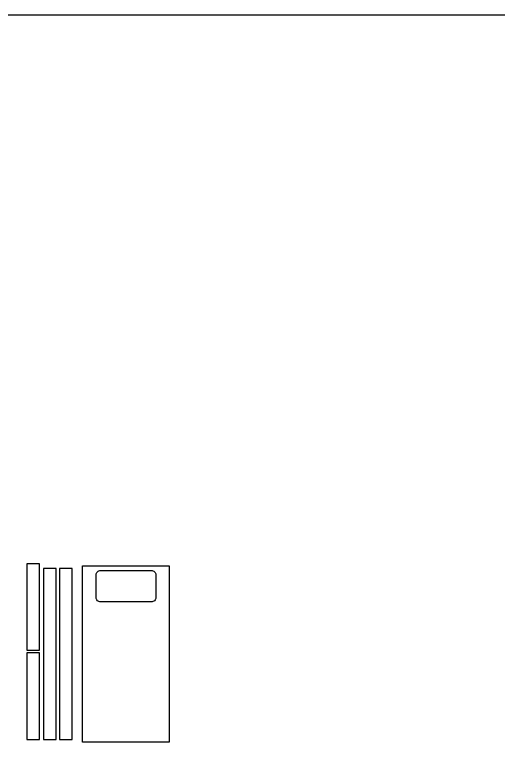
# Model space of a CAD drawing. Header units: millimetres. Extents: x 6840 to 12281, y 13072 to 17462.
# Drawn here: x 10358 to 10895, y 14061 to 14882 of the extents above; entities that cross this region are included whole.
import ezdxf

# ---------------------------------------------------------------- set-up
doc = ezdxf.new("R2010")
doc.units = ezdxf.units.MM
doc.header["$LTSCALE"] = 100
doc.header["$MEASUREMENT"] = 0
doc.layers.add('CUT', color=3, linetype='Continuous')
doc.layers.add('Default', color=7, linetype='Continuous')

msp = doc.modelspace()

# ---------------------------------------------------------------- linework, layer by layer
at = {"layer": 'CUT'}
for points in [[(10371.4, 14271.72), (10371.4, 14175.58), (10385.4, 14175.58), (10385.4, 14271.72)], [(10433.27, 14073.39), (10433.27, 14269.49), (10529.41, 14269.49), (10529.41, 14073.39)], [(10403.76, 14076.39), (10403.76, 14266.49), (10389.76, 14266.49), (10389.76, 14076.39)], [(10421.58, 14076.39), (10421.58, 14266.49), (10407.58, 14266.49), (10407.58, 14076.39)], [(10371.4, 14172.53), (10371.4, 14076.39), (10385.4, 14076.39), (10385.4, 14172.53)]]:
    msp.add_lwpolyline(points, close=True, dxfattribs=at)
msp.add_lwpolyline([(10453.27, 14264.31), (10509.47, 14264.31, -0.414214), (10514.47, 14259.31), (10514.47, 14234.17, -0.414214), (10509.47, 14229.17), (10453.27, 14229.17, -0.414214), (10448.27, 14234.17), (10448.27, 14259.31, -0.414214)], format="xyb", close=True, dxfattribs=at)
at = {"layer": 'Default'}
msp.add_lwpolyline([(9479.89, 13661.59), (9479.89, 14881.59), (11919.89, 14881.59), (11919.89, 13661.59), (9479.89, 13661.59)], dxfattribs=at)

doc.saveas('drawing.dxf')
